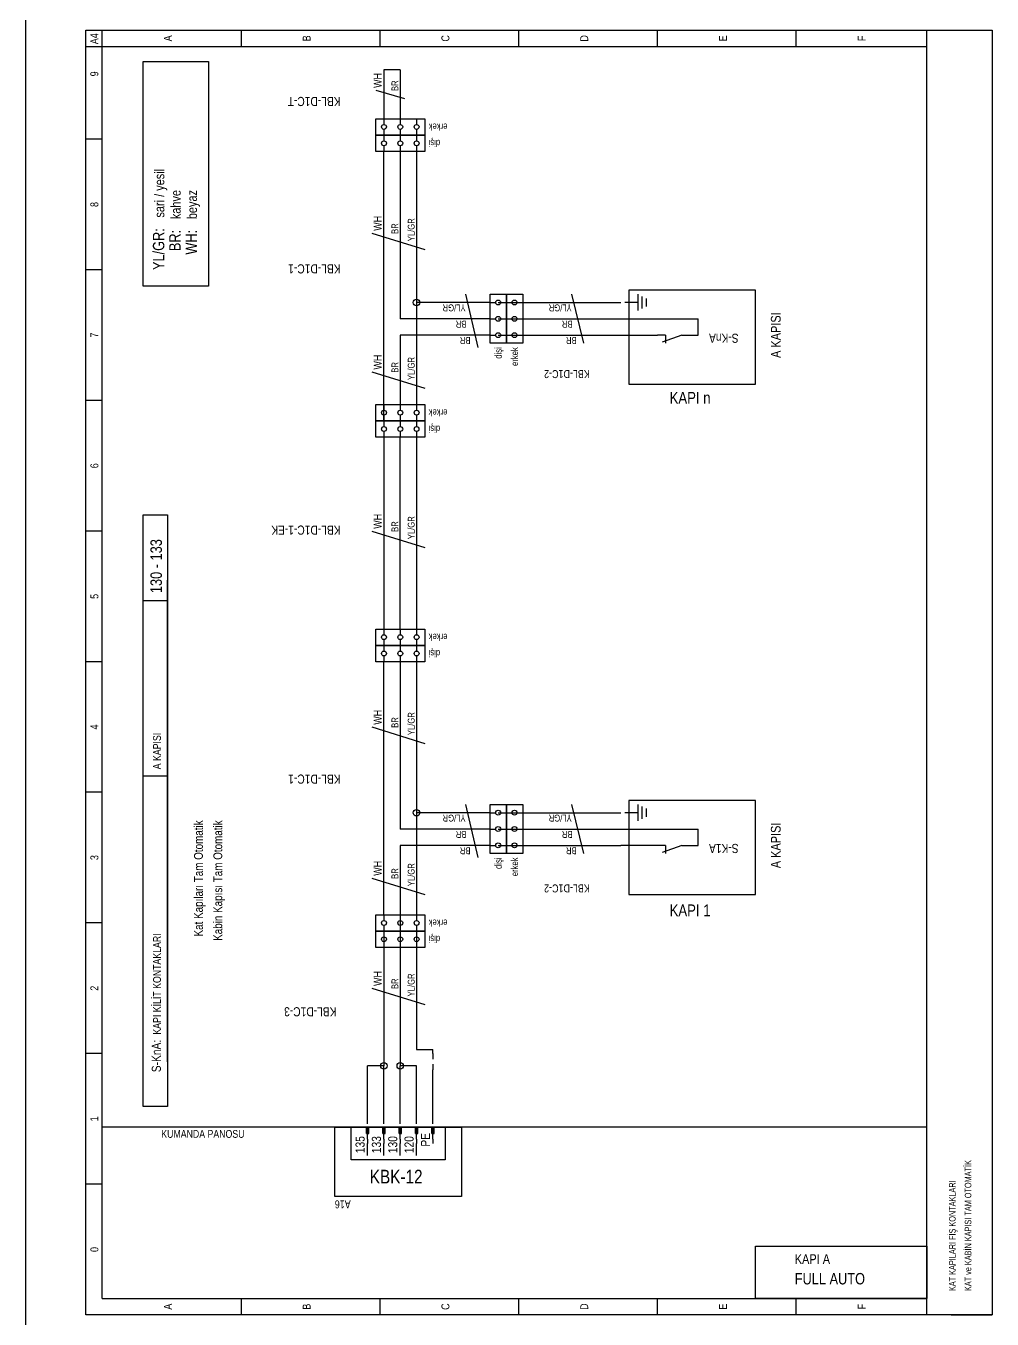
# Model space of a CAD drawing. Header units: centimetres. Extents: x 0 to 13360, y -30 to 2970.
# Drawn here: x 11245 to 11956, y 1019 to 1971 of the extents above; entities that cross this region are included whole.
import ezdxf
from ezdxf.enums import TextEntityAlignment as Align

# ---------------------------------------------------------------- set-up
doc = ezdxf.new("R2010")
doc.units = ezdxf.units.CM
for name, color, linetype in [('SCOTT-CERCEVE', 7, 'CONTINUOUS'), ('SCOTT-ELEKTRIK', 3, 'CONTINUOUS'), ('SCOTT-ELEKTRIK-YAZI', 4, 'CONTINUOUS')]:
    doc.layers.add(name, color=color, linetype=linetype)
doc.styles.get("Standard").update_dxf_attribs({"font": 'arial.ttf', "width": 0.8})

msp = doc.modelspace()

# ---------------------------------------------------------------- linework, layer by layer
at = {"layer": 'SCOTT-CERCEVE'}
msp.add_line((11244.9, 0), (11244.9, 2970), dxfattribs=at)
at = {"layer": 'SCOTT-ELEKTRIK'}
for p, q in [((11289.15, 1022.32), (11289.15, 1968.08)), ((11289.15, 1968.08), (11956.31, 1968.08)), ((11301.17, 1034.34), (11301.17, 1968.08)), ((11403.35, 1968.08), (11403.35, 1956.05)), ((11505.52, 1968.08), (11505.52, 1956.05)), ((11607.7, 1968.08), (11607.7, 1956.05)), ((11709.88, 1956.05), (11709.88, 1968.08)), ((11812.06, 1956.05), (11812.06, 1968.08)), ((11908.23, 1022.32), (11908.23, 1968.08)), ((11956.31, 1968.08), (11956.31, 1022.32)), ((11289.15, 1956.05), (11908.23, 1956.05)), ((11331.22, 1779.64), (11331.22, 1944.93)), ((11331.22, 1944.93), (11379.3, 1944.93)), ((11379.3, 1944.93), (11379.3, 1779.64)), ((11520.55, 1938.92), (11508.53, 1938.92)), ((11508.53, 1938.92), (11508.53, 1902.86)), ((11520.55, 1938.92), (11520.55, 1902.86)), ((11502.52, 1923.89), (11523.56, 1917.88)), ((11502.52, 1890.84), (11502.52, 1902.86)), ((11502.52, 1902.86), (11538.58, 1902.86)), ((11508.53, 1902.86), (11508.53, 1898.65)), ((11508.53, 1895.04), (11508.53, 1890.84)), ((11520.55, 1902.86), (11520.55, 1898.65)), ((11520.55, 1895.04), (11520.55, 1890.84)), ((11532.57, 1902.86), (11532.57, 1898.65)), ((11532.57, 1895.04), (11532.57, 1890.84)), ((11538.58, 1902.86), (11538.58, 1890.84)), ((11301.17, 1887.83), (11289.15, 1887.83)), ((11538.58, 1890.84), (11502.52, 1890.84)), ((11502.52, 1878.81), (11502.52, 1890.84)), ((11502.52, 1890.84), (11538.58, 1890.84)), ((11508.53, 1890.84), (11508.53, 1886.63)), ((11520.55, 1890.84), (11520.55, 1886.63)), ((11532.57, 1890.84), (11532.57, 1886.63)), ((11538.58, 1890.84), (11538.58, 1878.81)), ((11538.58, 1878.81), (11502.52, 1878.81)), ((11508.53, 1883.02), (11508.53, 1878.81)), ((11508.53, 1692.49), (11508.53, 1878.81)), ((11520.55, 1883.02), (11520.55, 1878.81)), ((11520.55, 1878.81), (11520.55, 1755.6)), ((11532.57, 1883.02), (11532.57, 1878.81)), ((11532.57, 1878.81), (11532.57, 1767.62)), ((11499.51, 1818.71), (11538.58, 1806.69)), ((11301.17, 1791.66), (11289.15, 1791.66)), ((11379.3, 1779.64), (11331.22, 1779.64)), ((11568.63, 1773.63), (11577.65, 1734.56)), ((11586.67, 1737.57), (11586.67, 1773.63)), ((11586.67, 1773.63), (11598.69, 1773.63)), ((11598.69, 1737.57), (11598.69, 1773.63)), ((11598.69, 1773.63), (11610.71, 1773.63)), ((11598.69, 1773.63), (11598.69, 1737.57)), ((11610.71, 1773.63), (11610.71, 1737.57)), ((11655.79, 1737.57), (11646.77, 1773.63)), ((11782.01, 1776.64), (11688.84, 1776.64)), ((11688.84, 1776.64), (11688.84, 1707.52)), ((11695.45, 1773.63), (11695.45, 1761.61)), ((11698.46, 1772.13), (11698.46, 1763.11)), ((11782.01, 1707.52), (11782.01, 1776.64)), ((11586.67, 1767.62), (11532.57, 1767.62)), ((11532.57, 1767.62), (11532.57, 1692.49)), ((11586.67, 1767.62), (11590.87, 1767.62)), ((11592.68, 1767.62), (11682.83, 1767.62)), ((11598.69, 1767.62), (11602.89, 1767.62)), ((11695.45, 1767.62), (11685.84, 1767.62)), ((11701.47, 1770.63), (11701.47, 1764.62)), ((11586.67, 1755.6), (11520.55, 1755.6)), ((11586.67, 1755.6), (11590.87, 1755.6)), ((11592.68, 1755.6), (11682.83, 1755.6)), ((11598.69, 1755.6), (11602.89, 1755.6)), ((11664.8, 1755.6), (11739.93, 1755.6)), ((11739.93, 1743.58), (11739.93, 1755.6)), ((11586.67, 1743.58), (11520.55, 1743.58)), ((11520.55, 1743.58), (11520.55, 1692.49)), ((11586.67, 1743.58), (11590.87, 1743.58)), ((11592.68, 1743.58), (11682.83, 1743.58)), ((11598.69, 1743.58), (11602.89, 1743.58)), ((11664.8, 1743.58), (11676.82, 1743.58)), ((11682.83, 1743.58), (11709.88, 1743.58)), ((11715.89, 1743.58), (11709.88, 1743.58)), ((11727.91, 1743.58), (11713.49, 1738.33)), ((11715.89, 1743.58), (11715.89, 1737.57)), ((11727.91, 1743.58), (11733.92, 1743.58)), ((11733.92, 1743.58), (11739.93, 1743.58)), ((11598.69, 1737.57), (11586.67, 1737.57)), ((11610.71, 1737.57), (11598.69, 1737.57)), ((11499.51, 1716.53), (11538.58, 1704.51)), ((11688.84, 1707.52), (11782.01, 1707.52)), ((11301.17, 1695.49), (11289.15, 1695.49)), ((11502.52, 1680.47), (11502.52, 1692.49)), ((11502.52, 1692.49), (11538.58, 1692.49)), ((11508.53, 1692.49), (11508.53, 1688.28)), ((11508.53, 1680.47), (11508.53, 1692.49)), ((11520.55, 1692.49), (11520.55, 1688.28)), ((11532.57, 1692.49), (11532.57, 1688.28)), ((11538.58, 1692.49), (11538.58, 1680.47)), ((11538.58, 1680.47), (11502.52, 1680.47)), ((11502.52, 1668.45), (11502.52, 1680.47)), ((11502.52, 1680.47), (11538.58, 1680.47)), ((11508.53, 1684.68), (11508.53, 1680.47)), ((11508.53, 1680.47), (11508.53, 1676.26)), ((11520.55, 1684.68), (11520.55, 1680.47)), ((11520.55, 1680.47), (11520.55, 1676.26)), ((11532.57, 1684.68), (11532.57, 1680.47)), ((11532.57, 1680.47), (11532.57, 1676.26)), ((11538.58, 1680.47), (11538.58, 1668.45)), ((11538.58, 1668.45), (11502.52, 1668.45)), ((11508.53, 1672.65), (11508.53, 1668.45)), ((11508.53, 1668.45), (11508.53, 1527.2)), ((11520.55, 1672.65), (11520.55, 1668.45)), ((11520.55, 1527.2), (11520.55, 1668.45)), ((11532.57, 1672.65), (11532.57, 1668.45)), ((11532.57, 1668.45), (11532.57, 1527.2)), ((11331.22, 1175.59), (11331.22, 1611.35)), ((11331.22, 1611.35), (11349.25, 1611.35)), ((11349.25, 1611.35), (11349.25, 1175.59)), ((11301.17, 1599.33), (11289.15, 1599.33)), ((11499.51, 1599.33), (11538.58, 1587.31)), ((11349.25, 1208.65), (11349.25, 1563.26)), ((11331.22, 1548.24), (11349.25, 1548.24)), ((11502.52, 1515.18), (11502.52, 1527.2)), ((11502.52, 1527.2), (11538.58, 1527.2)), ((11508.53, 1527.2), (11508.53, 1522.99)), ((11520.55, 1527.2), (11520.55, 1522.99)), ((11532.57, 1527.2), (11532.57, 1522.99)), ((11538.58, 1527.2), (11538.58, 1515.18)), ((11538.58, 1515.18), (11502.52, 1515.18)), ((11502.52, 1503.16), (11502.52, 1515.18)), ((11502.52, 1515.18), (11538.58, 1515.18)), ((11508.53, 1519.39), (11508.53, 1515.18)), ((11508.53, 1515.18), (11508.53, 1510.97)), ((11520.55, 1519.39), (11520.55, 1515.18)), ((11520.55, 1515.18), (11520.55, 1510.97)), ((11532.57, 1519.39), (11532.57, 1515.18)), ((11532.57, 1515.18), (11532.57, 1510.97)), ((11538.58, 1515.18), (11538.58, 1503.16)), ((11508.53, 1507.37), (11508.53, 1503.16)), ((11520.55, 1507.37), (11520.55, 1503.16)), ((11532.57, 1507.37), (11532.57, 1503.16)), ((11301.17, 1503.16), (11289.15, 1503.16)), ((11538.58, 1503.16), (11502.52, 1503.16)), ((11508.53, 1316.83), (11508.53, 1503.16)), ((11520.55, 1503.16), (11520.55, 1379.94)), ((11532.57, 1503.16), (11532.57, 1391.97)), ((11499.51, 1455.08), (11538.58, 1443.05)), ((11331.22, 1419.01), (11349.25, 1419.01)), ((11301.17, 1406.99), (11289.15, 1406.99)), ((11782.01, 1400.98), (11688.84, 1400.98)), ((11688.84, 1400.98), (11688.84, 1331.86)), ((11782.01, 1331.86), (11782.01, 1400.98)), ((11586.67, 1391.97), (11532.57, 1391.97)), ((11532.57, 1391.97), (11532.57, 1316.83)), ((11568.63, 1397.98), (11577.65, 1358.91)), ((11586.67, 1361.91), (11586.67, 1397.98)), ((11586.67, 1397.98), (11598.69, 1397.98)), ((11586.67, 1391.97), (11590.87, 1391.97)), ((11592.68, 1391.97), (11682.83, 1391.97)), ((11598.69, 1361.91), (11598.69, 1397.98)), ((11598.69, 1397.98), (11610.71, 1397.98)), ((11598.69, 1397.98), (11598.69, 1361.91)), ((11598.69, 1391.97), (11602.89, 1391.97)), ((11610.71, 1397.98), (11610.71, 1361.91)), ((11655.79, 1361.91), (11646.77, 1397.98)), ((11695.45, 1391.97), (11685.84, 1391.97)), ((11695.45, 1397.98), (11695.45, 1385.96)), ((11698.46, 1396.47), (11698.46, 1387.46)), ((11701.47, 1394.97), (11701.47, 1388.96)), ((11586.67, 1379.94), (11520.55, 1379.94)), ((11586.67, 1379.94), (11590.87, 1379.94)), ((11592.68, 1379.94), (11682.83, 1379.94)), ((11598.69, 1379.94), (11602.89, 1379.94)), ((11664.8, 1379.94), (11739.93, 1379.94)), ((11739.93, 1367.92), (11739.93, 1379.94)), ((11586.67, 1367.92), (11520.55, 1367.92)), ((11520.55, 1367.92), (11520.55, 1307.82)), ((11586.67, 1367.92), (11590.87, 1367.92)), ((11598.69, 1361.91), (11586.67, 1361.91)), ((11592.68, 1367.92), (11682.83, 1367.92)), ((11598.69, 1367.92), (11602.89, 1367.92)), ((11610.71, 1361.91), (11598.69, 1361.91)), ((11664.8, 1367.92), (11676.82, 1367.92)), ((11709.88, 1367.92), (11682.83, 1367.92)), ((11715.89, 1367.92), (11709.88, 1367.92)), ((11727.91, 1367.92), (11713.49, 1362.67)), ((11715.89, 1367.92), (11715.89, 1361.91)), ((11727.91, 1367.92), (11733.92, 1367.92)), ((11733.92, 1367.92), (11739.93, 1367.92)), ((11499.51, 1343.88), (11538.58, 1331.86)), ((11688.84, 1331.86), (11782.01, 1331.86)), ((11502.52, 1304.81), (11502.52, 1316.83)), ((11502.52, 1316.83), (11538.58, 1316.83)), ((11508.53, 1316.83), (11508.53, 1312.63)), ((11520.55, 1316.83), (11520.55, 1312.63)), ((11532.57, 1316.83), (11532.57, 1312.63)), ((11538.58, 1316.83), (11538.58, 1304.81)), ((11301.17, 1310.82), (11289.15, 1310.82)), ((11538.58, 1304.81), (11502.52, 1304.81)), ((11502.52, 1292.79), (11502.52, 1304.81)), ((11502.52, 1304.81), (11538.58, 1304.81)), ((11508.53, 1309.02), (11508.53, 1304.81)), ((11508.53, 1304.81), (11508.53, 1300.61)), ((11508.53, 1304.81), (11508.53, 1205.64)), ((11520.55, 1309.02), (11520.55, 1304.81)), ((11520.55, 1304.81), (11520.55, 1300.61)), ((11520.55, 1304.81), (11520.55, 1205.64)), ((11532.57, 1309.02), (11532.57, 1304.81)), ((11532.57, 1304.81), (11532.57, 1300.61)), ((11532.57, 1304.81), (11532.57, 1217.66)), ((11538.58, 1304.81), (11538.58, 1292.79)), ((11508.53, 1297), (11508.53, 1292.79)), ((11520.55, 1297), (11520.55, 1292.79)), ((11532.57, 1297), (11532.57, 1292.79)), ((11538.58, 1292.79), (11502.52, 1292.79)), ((11499.51, 1262.74), (11538.58, 1250.72)), ((11301.17, 1214.66), (11289.15, 1214.66)), ((11532.57, 1217.66), (11544.59, 1217.66)), ((11544.59, 1214.66), (11544.59, 1217.66)), ((11544.59, 1214.66), (11544.59, 1210.45)), ((11508.53, 1205.64), (11496.51, 1205.64)), ((11496.51, 1166.57), (11496.51, 1205.64)), ((11508.53, 1166.57), (11508.53, 1205.64)), ((11532.57, 1205.64), (11520.55, 1205.64)), ((11520.55, 1166.57), (11520.55, 1205.64)), ((11532.57, 1166.57), (11532.57, 1205.64)), ((11544.59, 1206.84), (11544.59, 1202.64)), ((11544.59, 1166.57), (11544.59, 1202.64)), ((11349.25, 1175.59), (11331.22, 1175.59)), ((11496.51, 1162.97), (11496.51, 1166.57)), ((11508.53, 1162.97), (11508.53, 1166.57)), ((11520.55, 1162.97), (11520.55, 1166.57)), ((11532.57, 1162.97), (11532.57, 1166.57)), ((11544.59, 1162.97), (11544.59, 1166.57)), ((11529.57, 1160.56), (11301.17, 1160.56)), ((11472.47, 1109.47), (11472.47, 1160.56)), ((11472.47, 1160.56), (11565.63, 1160.56)), ((11484.49, 1136.52), (11484.49, 1160.56)), ((11484.49, 1160.56), (11553.61, 1160.56)), ((11495.61, 1160.56), (11497.41, 1160.56)), ((11495.61, 1155.75), (11495.61, 1160.56)), ((11495.61, 1155.75), (11497.41, 1155.75)), ((11495.91, 1155.75), (11495.91, 1160.56)), ((11496.21, 1155.75), (11496.21, 1160.56)), ((11496.51, 1151.55), (11496.51, 1160.56)), ((11496.81, 1155.75), (11496.81, 1160.56)), ((11497.11, 1155.75), (11497.11, 1160.56)), ((11497.41, 1155.75), (11497.41, 1160.56)), ((11507.63, 1160.56), (11509.43, 1160.56)), ((11507.63, 1155.75), (11507.63, 1160.56)), ((11507.63, 1155.75), (11509.43, 1155.75)), ((11507.93, 1155.75), (11507.93, 1160.56)), ((11508.23, 1155.75), (11508.23, 1160.56)), ((11508.53, 1151.55), (11508.53, 1160.56)), ((11508.83, 1155.75), (11508.83, 1160.56)), ((11509.13, 1155.75), (11509.13, 1160.56)), ((11509.43, 1155.75), (11509.43, 1160.56)), ((11519.65, 1160.56), (11521.45, 1160.56)), ((11519.65, 1155.75), (11519.65, 1160.56)), ((11519.65, 1155.75), (11521.45, 1155.75)), ((11519.95, 1155.75), (11519.95, 1160.56)), ((11520.25, 1155.75), (11520.25, 1160.56)), ((11520.55, 1151.55), (11520.55, 1160.56)), ((11520.85, 1155.75), (11520.85, 1160.56)), ((11521.15, 1155.75), (11521.15, 1160.56)), ((11521.45, 1155.75), (11521.45, 1160.56)), ((11908.23, 1160.56), (11529.57, 1160.56)), ((11531.67, 1160.56), (11533.47, 1160.56)), ((11531.67, 1155.75), (11531.67, 1160.56)), ((11531.67, 1155.75), (11533.47, 1155.75)), ((11531.97, 1155.75), (11531.97, 1160.56)), ((11532.27, 1155.75), (11532.27, 1160.56)), ((11532.57, 1151.55), (11532.57, 1160.56)), ((11532.87, 1155.75), (11532.87, 1160.56)), ((11533.17, 1155.75), (11533.17, 1160.56)), ((11533.47, 1155.75), (11533.47, 1160.56)), ((11543.69, 1160.56), (11545.49, 1160.56)), ((11543.69, 1155.75), (11543.69, 1160.56)), ((11543.69, 1155.75), (11545.49, 1155.75)), ((11543.99, 1155.75), (11543.99, 1160.56)), ((11544.29, 1155.75), (11544.29, 1160.56)), ((11544.59, 1151.55), (11544.59, 1160.56)), ((11544.89, 1155.75), (11544.89, 1160.56)), ((11545.19, 1155.75), (11545.19, 1160.56)), ((11545.49, 1155.75), (11545.49, 1160.56)), ((11553.61, 1160.56), (11553.61, 1136.52)), ((11565.63, 1160.56), (11565.63, 1109.47)), ((11496.51, 1151.55), (11496.51, 1148.54)), ((11496.51, 1139.53), (11496.51, 1148.54)), ((11508.53, 1151.55), (11508.53, 1148.54)), ((11508.53, 1139.53), (11508.53, 1148.54)), ((11520.55, 1151.55), (11520.55, 1148.54)), ((11520.55, 1139.53), (11520.55, 1148.54)), ((11532.57, 1151.55), (11532.57, 1148.54)), ((11532.57, 1139.53), (11532.57, 1148.54)), ((11544.59, 1151.55), (11544.59, 1148.54)), ((11553.61, 1136.52), (11484.49, 1136.52)), ((11301.17, 1118.49), (11289.15, 1118.49)), ((11565.63, 1109.47), (11472.47, 1109.47)), ((11301.17, 1034.34), (11908.23, 1034.34)), ((11403.35, 1034.34), (11403.35, 1022.32)), ((11505.52, 1034.34), (11505.52, 1022.32)), ((11607.7, 1034.34), (11607.7, 1022.32)), ((11709.88, 1022.32), (11709.88, 1034.34)), ((11812.06, 1022.32), (11812.06, 1034.34)), ((11908.23, 1022.32), (11908.23, 1034.34)), ((11956.31, 1022.32), (11289.15, 1022.32)), ((11926.26, 1022.32), (11956.31, 1022.32))]:
    msp.add_line(p, q, dxfattribs=at)
msp.add_lwpolyline([(11908.23, 1034.34), (11782.01, 1034.34), (11782.01, 1072.94), (11908.23, 1072.94), (11908.23, 1034.34)], dxfattribs=at)
for centre, radius in [((11508.53, 1896.85), 1.8), ((11520.55, 1896.85), 1.8), ((11532.57, 1896.85), 1.8), ((11508.53, 1884.82), 1.8), ((11520.55, 1884.82), 1.8), ((11532.57, 1884.82), 1.8), ((11532.57, 1767.62), 2.4), ((11592.68, 1767.62), 1.8), ((11604.7, 1767.62), 1.8), ((11592.68, 1755.6), 1.8), ((11604.7, 1755.6), 1.8), ((11592.68, 1743.58), 1.8), ((11604.7, 1743.58), 1.8), ((11508.53, 1686.48), 1.8), ((11520.55, 1686.48), 1.8), ((11532.57, 1686.48), 1.8), ((11508.53, 1674.46), 1.8), ((11520.55, 1674.46), 1.8), ((11532.57, 1674.46), 1.8), ((11508.53, 1521.19), 1.8), ((11520.55, 1521.19), 1.8), ((11532.57, 1521.19), 1.8), ((11508.53, 1509.17), 1.8), ((11520.55, 1509.17), 1.8), ((11532.57, 1509.17), 1.8), ((11532.57, 1391.97), 2.4), ((11592.68, 1391.97), 1.8), ((11604.7, 1391.97), 1.8), ((11592.68, 1379.94), 1.8), ((11604.7, 1379.94), 1.8), ((11592.68, 1367.92), 1.8), ((11604.7, 1367.92), 1.8), ((11508.53, 1310.82), 1.8), ((11520.55, 1310.82), 1.8), ((11532.57, 1310.82), 1.8), ((11508.53, 1298.8), 1.8), ((11520.55, 1298.8), 1.8), ((11532.57, 1298.8), 1.8), ((11508.53, 1205.64), 2.4), ((11520.55, 1205.64), 2.4)]:
    msp.add_circle(centre, radius, dxfattribs=at)

# ---------------------------------------------------------------- texts
at = {"layer": 'SCOTT-ELEKTRIK-YAZI', "width": 0.8}
for s, height, rotation, p in [('A4', 5.89, 90, (11298.28, 1957.74)), ('WH', 5.89, 90, (11506.85, 1925.58)), ('BR', 5.049, 90, (11519.11, 1923.29)), ('KBL-D1C-T', 6.732, 180, (11476.55, 1918.96)), ('sari / yesil', 7.2126, 90, (11346.85, 1830.13)), ('kahve', 7.213, 90, (11358.87, 1828.93)), ('beyaz', 7.213, 90, (11370.89, 1828.93)), ('WH', 5.89, 90, (11506.85, 1820.39)), ('YL/GR', 5.049, 90, (11531.13, 1812.7)), ('BR', 5.049, 90, (11519.11, 1818.11)), ('KBL-D1C-1', 6.732, 180, (11476.55, 1795.75)), ('YL/GR', 5.049, 180, (11568.63, 1766.18)), ('YL/GR', 5.049, 180, (11646.77, 1766.18)), ('BR', 5.049, 180, (11569.23, 1754.16)), ('BR', 5.049, 180, (11647.37, 1754.16)), ('BR', 5.049, 180, (11572.24, 1742.14)), ('BR', 5.049, 180, (11650.38, 1742.14)), ('WH', 5.89, 90, (11506.85, 1718.21)), ('BR', 5.049, 90, (11519.11, 1715.93)), ('YL/GR', 5.049, 90, (11531.13, 1710.52)), ('KBL-D1C-2', 5.89, 180, (11660.11, 1717.85)), ('WH', 5.89, 90, (11506.85, 1601.01)), ('YL/GR', 5.049, 90, (11531.13, 1593.32)), ('KBL-D1C-1-EK', 6.7317, 180, (11476.55, 1603.41)), ('BR', 5.049, 90, (11519.11, 1598.73)), ('130 - 133', 8.415, 90, (11345.04, 1553.65)), ('WH', 5.89, 90, (11506.85, 1456.76)), ('BR', 5.049, 90, (11519.11, 1454.47)), ('YL/GR', 5.049, 90, (11531.13, 1449.07)), ('A KAPISI', 5.77, 90, (11344.32, 1423.94)), ('KBL-D1C-1', 6.732, 180, (11476.55, 1420.09)), ('YL/GR', 5.049, 180, (11568.63, 1390.52)), ('YL/GR', 5.049, 180, (11646.77, 1390.52)), ('BR', 5.049, 180, (11569.23, 1378.5)), ('BR', 5.049, 180, (11647.37, 1378.5)), ('BR', 5.049, 180, (11572.24, 1366.48)), ('BR', 5.049, 180, (11650.38, 1366.48)), ('WH', 5.89, 90, (11506.85, 1345.56)), ('YL/GR', 5.049, 90, (11531.13, 1337.87)), ('BR', 5.049, 90, (11519.11, 1343.28)), ('KBL-D1C-2', 5.89, 180, (11660.11, 1339.19)), ('KAPI KİLİT KONTAKLARI', 5.7701, 90, (11344.32, 1228.6)), ('WH', 5.89, 90, (11506.85, 1264.42)), ('BR', 5.049, 90, (11519.11, 1262.14)), ('YL/GR', 5.049, 90, (11531.13, 1256.73)), ('KBL-D1C-3', 6.732, 180, (11473.55, 1248.8)), ('135', 6.732, 90, (11494.34, 1141.33)), ('133', 6.732, 90, (11506.37, 1141.33)), ('130', 6.732, 90, (11518.39, 1141.33)), ('120', 6.732, 90, (11530.41, 1141.33)), ('PE', 6.732, 90, (11542.43, 1146.14)), ('KAT ve KABİN KAPISI TAM OTOMATİK', 4.8084, 90, (11940.97, 1039.79)), ('KAT KAPILARI FİŞ KONTAKLARI', 4.8084, 90, (11929.39, 1039.79))]:
    msp.add_text(s, height=height, rotation=rotation, dxfattribs=at).set_placement(p)
for s, height, p in [('A', 5.89, (11352.38, 1962.07)), ('B', 5.89, (11454.56, 1962.07)), ('C', 5.89, (11556.73, 1962.07)), ('D', 5.89, (11658.91, 1962.07)), ('E', 5.89, (11761.09, 1962.07)), ('F', 5.89, (11863.27, 1962.07)), ('9', 5.89, (11298.28, 1935.91)), ('8', 5.89, (11298.28, 1839.75)), ('A KAPISI', 7.213, (11800.64, 1743.58)), ('7', 5.89, (11298.28, 1743.58)), ('6', 5.89, (11298.28, 1647.41)), ('5', 5.89, (11298.28, 1551.24)), ('4', 5.89, (11298.28, 1455.08)), ('A KAPISI', 7.213, (11800.64, 1367.92)), ('3', 5.89, (11298.28, 1358.91)), ('2', 5.89, (11298.28, 1262.74)), ('1', 5.89, (11298.28, 1166.57)), ('0', 5.89, (11298.28, 1070.41)), ('A', 5.89, (11352.38, 1028.33)), ('B', 5.89, (11454.56, 1028.33)), ('C', 5.89, (11556.73, 1028.33)), ('D', 5.89, (11658.91, 1028.33)), ('E', 5.89, (11761.09, 1028.33)), ('F', 5.89, (11863.27, 1028.33))]:
    msp.add_text(s, height=height, rotation=90, dxfattribs=at).set_placement(p, align=Align.CENTER)
for s, height, rotation, p in [('erkek', 5.049, 180, (11541.47, 1899.37)), ('dişi', 5.049, 180, (11541.47, 1887.35)), ('YL/GR:', 8.415, 90, (11346.85, 1822.32)), ('BR:', 8.415, 90, (11358.87, 1821.11)), ('WH:', 8.415, 90, (11370.89, 1821.11)), ('S-KnA', 6.732, 180, (11747.87, 1744.66)), ('dişi', 5.049, 90, (11595.2, 1734.68)), ('erkek', 5.049, 90, (11607.22, 1734.68)), ('erkek', 5.049, 180, (11541.47, 1689)), ('dişi', 5.049, 180, (11541.47, 1676.98)), ('erkek', 5.049, 180, (11541.47, 1523.72)), ('dişi', 5.049, 180, (11541.47, 1511.69)), ('Kat Kapıları Tam Otomatik', 6.4913, 90, (11375.2, 1386.32)), ('Kabin Kapısı Tam Otomatik', 6.4913, 90, (11389.46, 1386.32)), ('S-K1A', 6.732, 180, (11747.87, 1369.01)), ('dişi', 5.049, 90, (11595.2, 1359.03)), ('erkek', 5.049, 90, (11607.22, 1359.03)), ('erkek', 5.049, 180, (11541.47, 1313.35)), ('dişi', 5.049, 180, (11541.47, 1301.33)), ('S-KnA:', 6.732, 90, (11344.32, 1224.75)), ('A16', 5.89, 180, (11472.35, 1106.59))]:
    msp.add_text(s, height=height, rotation=rotation, dxfattribs=at).set_placement(p, align=Align.RIGHT)
for s, height, p in [('KAPI n', 8.655, (11733.92, 1693.12)), ('KAPI 1', 8.655, (11733.92, 1315.76)), ('KBK-12', 10.098, (11517.54, 1119))]:
    msp.add_text(s, height=height, dxfattribs=at).set_placement(p, align=Align.CENTER)
msp.add_text('KUMANDA PANOSU', height=5.7701, dxfattribs=at).set_placement((11405.87, 1152.63), align=Align.RIGHT)
for s, height, p in [('KAPI A', 7.213, (11810.99, 1059.73)), ('FULL AUTO', 8.415, (11810.99, 1044.7))]:
    msp.add_text(s, height=height, dxfattribs=at).set_placement(p)

doc.saveas('drawing.dxf')
